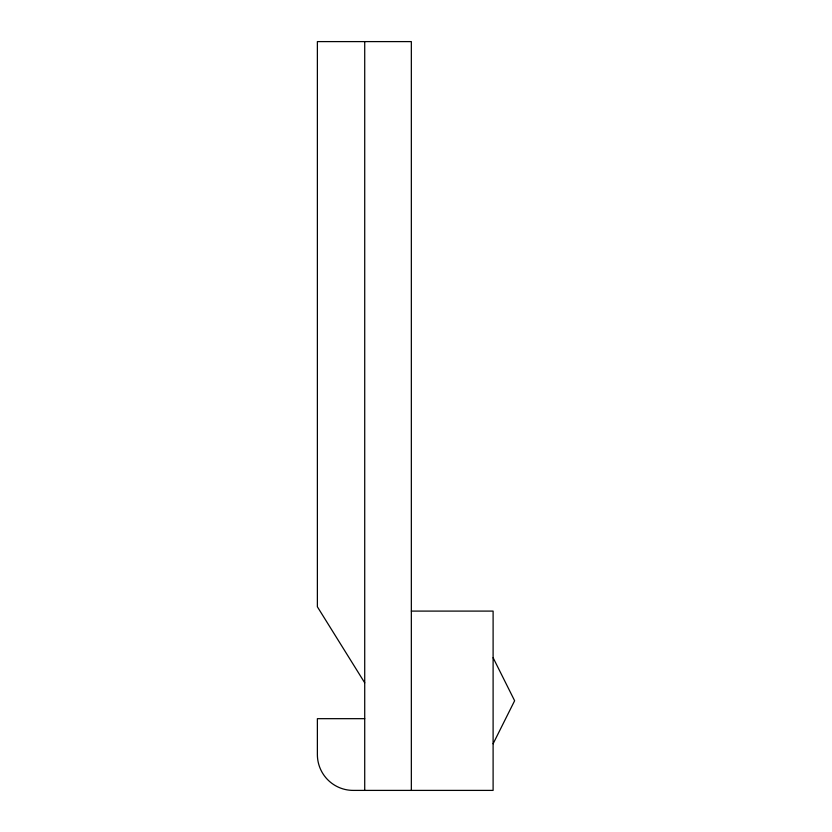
<?xml version="1.0" encoding="UTF-8"?>
<svg xmlns="http://www.w3.org/2000/svg" width="832" height="832" viewBox="0 0 832 832"><rect width="100%" height="100%" fill="white"/><g stroke="black" fill="none" stroke-linecap="round" stroke-linejoin="round"><path stroke-width="1.25" d="M493.106 743.777L514.623 700.742L493.106 657.706M411.341 611.094L493.106 611.094L493.106 790.4L353.246 790.4A35.859 35.859 0 0 1 317.377 754.541L317.377 718.671L364.718 718.671M364.718 682.812L317.377 606.788L317.377 41.6L411.341 41.6L411.341 790.4M364.718 41.6L364.718 790.4"/></g></svg>
